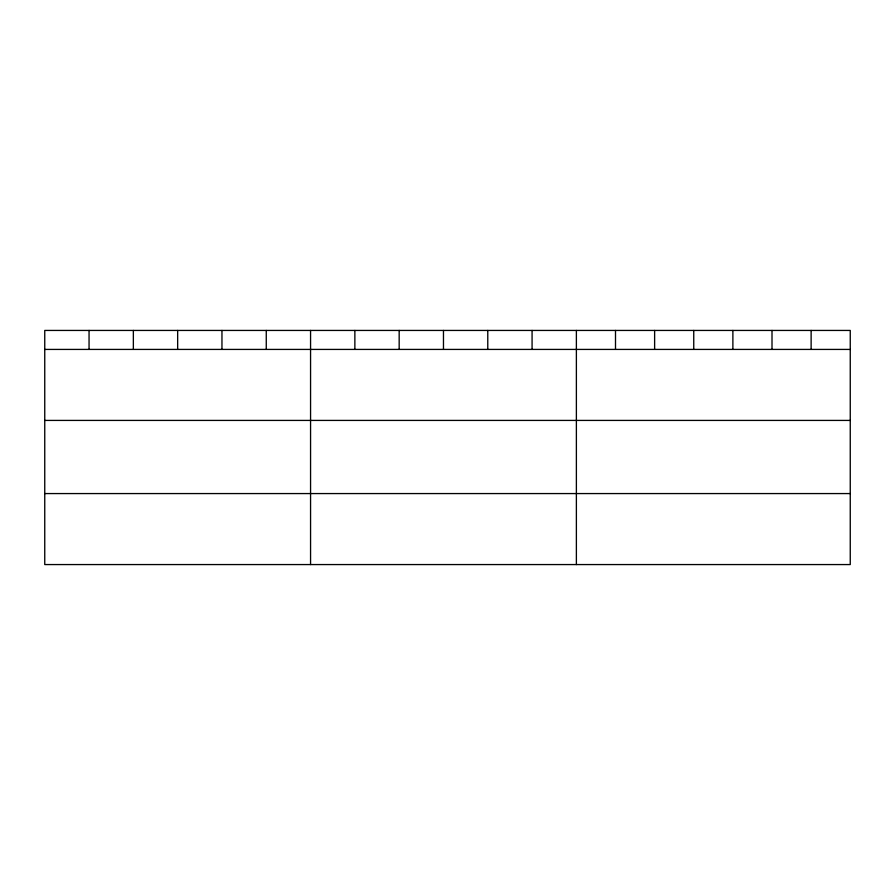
<?xml version="1.0" encoding="UTF-8"?>
<svg xmlns="http://www.w3.org/2000/svg" width="895" height="895" viewBox="0 0 895 895"><rect width="100%" height="100%" fill="white"/><g stroke="black" fill="none" stroke-linecap="round" stroke-linejoin="round"><path stroke-width="1.34" d="M850.25 349.419L850.25 564.566L44.75 564.566L44.75 330.434L850.25 330.434L850.25 349.419L44.75 349.419M44.75 420.415L850.25 420.415M44.75 493.57L850.25 493.57M811.127 330.434L811.127 349.419M772.005 330.434L772.005 349.419M732.882 330.434L732.882 349.419M693.748 330.434L693.748 349.419M654.625 330.434L654.625 349.419M615.503 330.434L615.503 349.419M576.38 330.434L576.38 564.566M532.077 330.434L532.077 349.419M487.775 330.434L487.775 349.419M443.472 330.434L443.472 349.419M399.17 330.434L399.17 349.419M354.867 330.434L354.867 349.419M310.565 330.434L310.565 564.566M266.262 330.434L266.262 349.419M221.96 330.434L221.96 349.419M177.657 330.434L177.657 349.419M133.355 330.434L133.355 349.419M89.052 330.434L89.052 349.419"/></g></svg>
